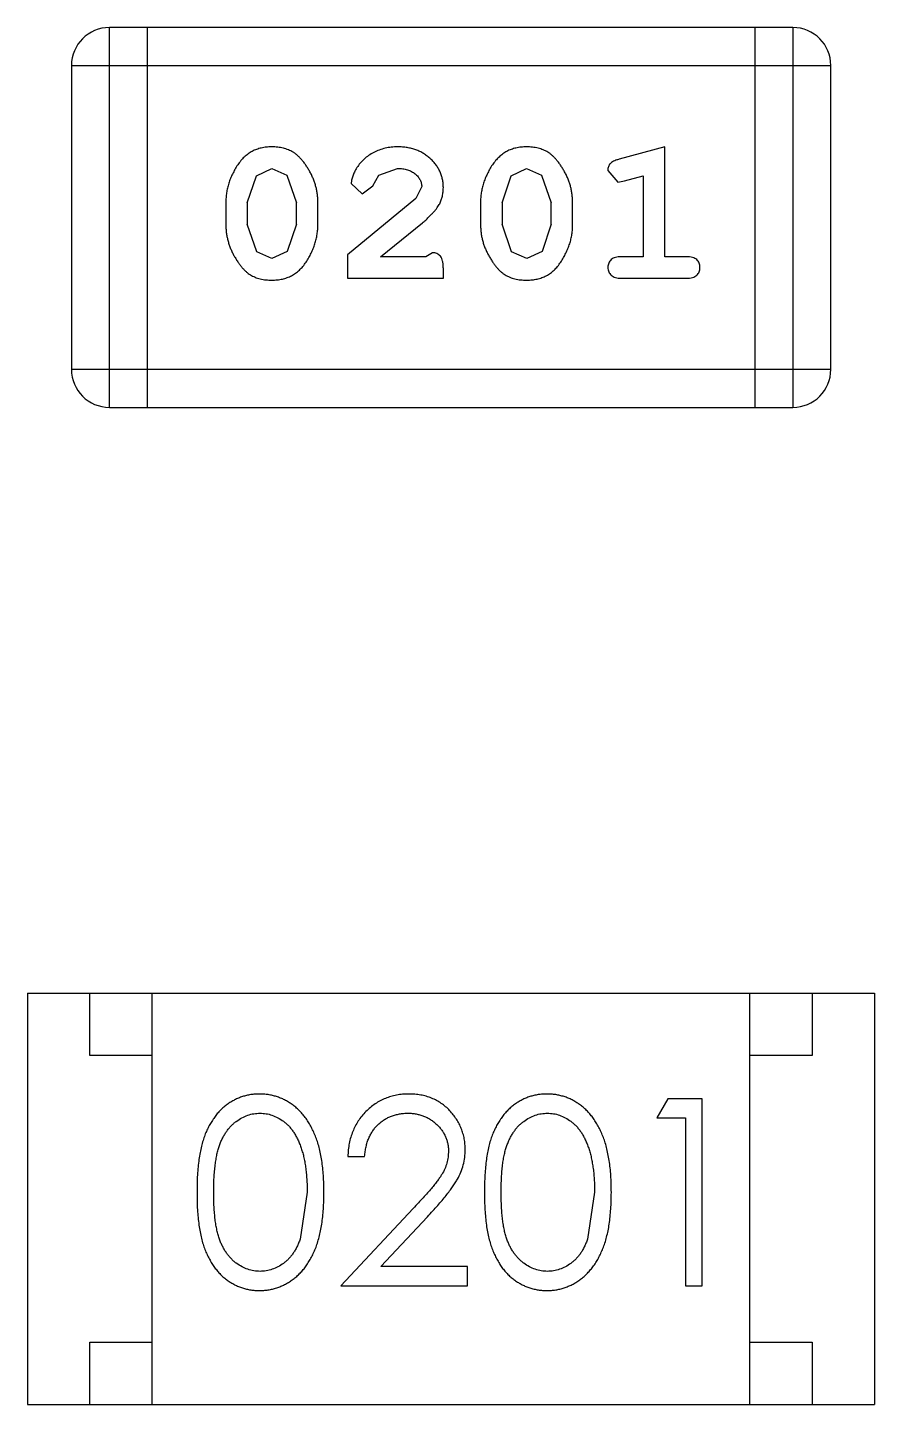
# Model space of a CAD drawing. Header units: millimetres. Extents: x -67 to 102, y -58 to 29.
# Drawn here: x 71.969 to 72.649, y -27.57 to -26.465 of the extents above; entities that cross this region are included whole.
import ezdxf

# ---------------------------------------------------------------- set-up
doc = ezdxf.new("R2010")
doc.units = ezdxf.units.MM
doc.header["$LTSCALE"] = 1.21
doc.header["$MEASUREMENT"] = 0
doc.layers.get('0').update_dxf_attribs({"linetype": 'CONTINUOUS'})

msp = doc.modelspace()

# ---------------------------------------------------------------- linework, layer by layer
at = {"color": 7, "linetype": 'Continuous'}
for p, q in [((72.5838, -26.4651), (72.0351, -26.4651)), ((72.0351, -26.7699), (72.0351, -26.4651)), ((72.0656, -26.7699), (72.0656, -26.4651)), ((72.5533, -26.4651), (72.5533, -26.7699)), ((72.5838, -26.4651), (72.5838, -26.7699)), ((72.0047, -26.4956), (72.6143, -26.4956)), ((72.0047, -26.4956), (72.0047, -26.7394)), ((72.6143, -26.7394), (72.6143, -26.4956)), ((72.4809, -26.5609), (72.4444, -26.5707)), ((72.4809, -26.649), (72.4809, -26.5609)), ((72.1458, -26.6057), (72.1531, -26.584)), ((72.1531, -26.584), (72.1655, -26.5782)), ((72.1655, -26.5782), (72.1776, -26.5835)), ((72.1776, -26.5835), (72.1852, -26.6057)), ((72.2465, -26.5921), (72.2515, -26.5835)), ((72.2515, -26.5835), (72.2664, -26.5782)), ((72.3504, -26.6057), (72.3576, -26.584)), ((72.3576, -26.584), (72.37, -26.5782)), ((72.37, -26.5782), (72.3821, -26.5835)), ((72.3821, -26.5835), (72.3897, -26.6057)), ((72.4353, -26.5799), (72.4432, -26.5892)), ((72.4486, -26.5881), (72.4636, -26.584)), ((72.4636, -26.584), (72.4636, -26.649)), ((72.2292, -26.5902), (72.238, -26.5986)), ((72.238, -26.5986), (72.2465, -26.5921)), ((72.2859, -26.5927), (72.2811, -26.6024)), ((72.4432, -26.5892), (72.4486, -26.5881)), ((72.1285, -26.6055), (72.1285, -26.6232)), ((72.1458, -26.6057), (72.1458, -26.623)), ((72.1852, -26.623), (72.1852, -26.6057)), ((72.2025, -26.6232), (72.2025, -26.6055)), ((72.2811, -26.6024), (72.2261, -26.6474)), ((72.3331, -26.6055), (72.3331, -26.6232)), ((72.3504, -26.6057), (72.3504, -26.623)), ((72.3897, -26.623), (72.3897, -26.6057)), ((72.407, -26.6232), (72.407, -26.6055)), ((72.1535, -26.6452), (72.1458, -26.623)), ((72.1852, -26.623), (72.1779, -26.6447)), ((72.2528, -26.649), (72.2864, -26.6219)), ((72.358, -26.6452), (72.3504, -26.623)), ((72.3897, -26.623), (72.3824, -26.6447)), ((72.1656, -26.6505), (72.1535, -26.6452)), ((72.1779, -26.6447), (72.1656, -26.6505)), ((72.2261, -26.6474), (72.2261, -26.6663)), ((72.289, -26.649), (72.2528, -26.649)), ((72.2945, -26.6458), (72.289, -26.649)), ((72.3701, -26.6505), (72.358, -26.6452)), ((72.3824, -26.6447), (72.3701, -26.6505)), ((72.4636, -26.649), (72.4463, -26.649)), ((72.4982, -26.649), (72.4809, -26.649)), ((72.3032, -26.6663), (72.3032, -26.6584)), ((72.2261, -26.6663), (72.3032, -26.6663)), ((72.4463, -26.6663), (72.4982, -26.6663)), ((72.6143, -26.7394), (72.0047, -26.7394)), ((72.0351, -26.7699), (72.5838, -26.7699)), ((71.9693, -27.2401), (72.6493, -27.2401)), ((71.9693, -27.2401), (71.9693, -27.5701)), ((72.0193, -27.2901), (72.0193, -27.2401)), ((72.0693, -27.5701), (72.0693, -27.2401)), ((72.5493, -27.5701), (72.5493, -27.2401)), ((72.5993, -27.2401), (72.5993, -27.2901)), ((72.6493, -27.2401), (72.6493, -27.5701)), ((72.0693, -27.2901), (72.0193, -27.2901)), ((72.5993, -27.2901), (72.5493, -27.2901)), ((72.4834, -27.3248), (72.4746, -27.3402)), ((72.5111, -27.3248), (72.4834, -27.3248)), ((72.5111, -27.4748), (72.5111, -27.3248)), ((72.4746, -27.3402), (72.4977, -27.3402)), ((72.4977, -27.3402), (72.4977, -27.4748)), ((72.2265, -27.371), (72.24, -27.371)), ((72.1938, -27.3998), (72.1882, -27.4375)), ((72.4246, -27.3998), (72.4189, -27.4375)), ((72.2789, -27.4127), (72.2208, -27.4748)), ((72.2529, -27.4594), (72.2904, -27.4194)), ((72.3227, -27.4594), (72.2529, -27.4594)), ((72.3227, -27.4748), (72.3227, -27.4594)), ((72.2208, -27.4748), (72.3227, -27.4748)), ((72.4977, -27.4748), (72.5111, -27.4748)), ((72.0193, -27.5201), (72.0693, -27.5201)), ((72.0193, -27.5701), (72.0193, -27.5201)), ((72.5493, -27.5201), (72.5993, -27.5201)), ((72.5993, -27.5201), (72.5993, -27.5701)), ((71.9693, -27.5701), (72.6493, -27.5701))]:
    msp.add_line(p, q, dxfattribs=at)
for centre, start, end in [((72.0351, -26.4956), 90, 180), ((72.5838, -26.4956), 0, 90), ((72.0351, -26.7394), 180, 270), ((72.5838, -26.7394), 270, 0)]:
    msp.add_arc(centre, 0.0305, start, end, dxfattribs=at)
for points, knots in [([(72.1653, -26.5609), (72.1639, -26.5609), (72.1611, -26.561), (72.157, -26.5617), (72.1532, -26.5628), (72.1496, -26.5644), (72.1463, -26.5665), (72.1432, -26.569), (72.1405, -26.5719), (72.138, -26.5753), (72.1358, -26.5789), (72.1339, -26.5826), (72.1322, -26.5863), (72.1309, -26.5901), (72.1298, -26.5939), (72.1291, -26.5977), (72.1286, -26.6016), (72.1286, -26.6042), (72.1285, -26.6055)], [0, 0, 0, 0, 0.06692, 0.130834, 0.19258, 0.252759, 0.312631, 0.373411, 0.436359, 0.501894, 0.568244, 0.632472, 0.69556, 0.757163, 0.818592, 0.878885, 0.939235, 1, 1, 1, 1]), ([(72.2025, -26.6055), (72.2025, -26.6044), (72.2024, -26.6023), (72.2021, -26.5991), (72.2016, -26.5959), (72.2009, -26.5928), (72.2, -26.5898), (72.1989, -26.5868), (72.1976, -26.5838), (72.1961, -26.5809), (72.1945, -26.5782), (72.1929, -26.5756), (72.1912, -26.5733), (72.1895, -26.5712), (72.1878, -26.5694), (72.1861, -26.5677), (72.1844, -26.5663), (72.182, -26.5647), (72.1788, -26.5631), (72.1747, -26.5618), (72.1701, -26.561), (72.167, -26.5609), (72.1653, -26.5609)], [0, 0, 0, 0, 0.049855, 0.099516, 0.148482, 0.19758, 0.246804, 0.296268, 0.346517, 0.397047, 0.446826, 0.49336, 0.537801, 0.579207, 0.617974, 0.654833, 0.689171, 0.722088, 0.786392, 0.853518, 0.924186, 1, 1, 1, 1]), ([(72.2665, -26.5609), (72.2648, -26.5609), (72.2614, -26.561), (72.2565, -26.5619), (72.2517, -26.5633), (72.2473, -26.5653), (72.2431, -26.5677), (72.2395, -26.5706), (72.2363, -26.5739), (72.2338, -26.5774), (72.2318, -26.581), (72.2304, -26.5843), (72.2294, -26.5873), (72.2293, -26.5893), (72.2292, -26.5902)], [0, 0, 0, 0, 0.098286, 0.193983, 0.289056, 0.384352, 0.477435, 0.566197, 0.652355, 0.737986, 0.818188, 0.887401, 0.94802, 1, 1, 1, 1]), ([(72.3032, -26.5936), (72.3031, -26.5925), (72.3031, -26.5903), (72.3026, -26.5871), (72.3018, -26.584), (72.3006, -26.581), (72.2992, -26.5781), (72.2974, -26.5754), (72.2953, -26.5728), (72.2929, -26.5704), (72.2902, -26.5682), (72.2874, -26.5662), (72.2843, -26.5645), (72.2811, -26.5632), (72.2777, -26.5622), (72.2741, -26.5614), (72.2704, -26.5609), (72.2678, -26.5609), (72.2665, -26.5609)], [0, 0, 0, 0, 0.060981, 0.120256, 0.178148, 0.236115, 0.293993, 0.352864, 0.413358, 0.476056, 0.539296, 0.602396, 0.665116, 0.728325, 0.792919, 0.859317, 0.928302, 1, 1, 1, 1]), ([(72.3698, -26.5609), (72.3684, -26.5609), (72.3656, -26.561), (72.3615, -26.5617), (72.3577, -26.5628), (72.3541, -26.5644), (72.3508, -26.5665), (72.3478, -26.569), (72.345, -26.5719), (72.3425, -26.5753), (72.3403, -26.5789), (72.3384, -26.5826), (72.3367, -26.5863), (72.3354, -26.5901), (72.3343, -26.5939), (72.3336, -26.5977), (72.3331, -26.6016), (72.3331, -26.6042), (72.3331, -26.6055)], [0, 0, 0, 0, 0.06692, 0.130834, 0.19258, 0.252759, 0.312631, 0.373411, 0.436359, 0.501894, 0.568244, 0.632472, 0.69556, 0.757163, 0.818592, 0.878885, 0.939235, 1, 1, 1, 1]), ([(72.407, -26.6055), (72.407, -26.6044), (72.4069, -26.6023), (72.4066, -26.5991), (72.4061, -26.5959), (72.4054, -26.5928), (72.4045, -26.5898), (72.4034, -26.5868), (72.4021, -26.5838), (72.4006, -26.5809), (72.399, -26.5782), (72.3974, -26.5756), (72.3957, -26.5733), (72.394, -26.5712), (72.3923, -26.5694), (72.3906, -26.5677), (72.3889, -26.5663), (72.3865, -26.5647), (72.3834, -26.5631), (72.3792, -26.5618), (72.3746, -26.561), (72.3715, -26.5609), (72.3698, -26.5609)], [0, 0, 0, 0, 0.049855, 0.099516, 0.148482, 0.19758, 0.246804, 0.296268, 0.346517, 0.397047, 0.446826, 0.49336, 0.537801, 0.579207, 0.617974, 0.654833, 0.689171, 0.722088, 0.786392, 0.853518, 0.924186, 1, 1, 1, 1]), ([(72.4444, -26.5707), (72.4435, -26.571), (72.4419, -26.5715), (72.4399, -26.5723), (72.4382, -26.5732), (72.437, -26.5743), (72.4362, -26.5754), (72.4357, -26.5768), (72.4353, -26.5783), (72.4353, -26.5794), (72.4353, -26.5799)], [0, 0, 0, 0, 0.187321, 0.344927, 0.475328, 0.579604, 0.674244, 0.773631, 0.882025, 1, 1, 1, 1]), ([(72.2664, -26.5782), (72.2678, -26.5782), (72.2705, -26.5783), (72.2743, -26.5791), (72.2777, -26.5805), (72.2805, -26.5824), (72.2829, -26.5847), (72.2846, -26.5872), (72.2856, -26.5899), (72.2858, -26.5918), (72.2859, -26.5927)], [0, 0, 0, 0, 0.156344, 0.299348, 0.4327, 0.561, 0.682299, 0.791883, 0.89611, 1, 1, 1, 1]), ([(72.2864, -26.6219), (72.2873, -26.6211), (72.289, -26.6197), (72.2913, -26.6174), (72.2934, -26.6153), (72.2953, -26.6133), (72.2969, -26.6115), (72.2983, -26.6097), (72.2994, -26.6081), (72.3005, -26.606), (72.3016, -26.6035), (72.3025, -26.6003), (72.3031, -26.597), (72.3031, -26.5948), (72.3032, -26.5936)], [0, 0, 0, 0, 0.103002, 0.197728, 0.285279, 0.365235, 0.437224, 0.502446, 0.560545, 0.611446, 0.707576, 0.80349, 0.900532, 1, 1, 1, 1]), ([(72.1285, -26.6232), (72.1286, -26.6243), (72.1286, -26.6264), (72.1289, -26.6296), (72.1294, -26.6327), (72.1301, -26.6358), (72.131, -26.6389), (72.1321, -26.6419), (72.1333, -26.6448), (72.1348, -26.6477), (72.1364, -26.6504), (72.138, -26.653), (72.1397, -26.6553), (72.1413, -26.6574), (72.143, -26.6593), (72.1447, -26.6609), (72.1464, -26.6624), (72.1488, -26.6639), (72.152, -26.6656), (72.1562, -26.6669), (72.1608, -26.6677), (72.1639, -26.6678), (72.1656, -26.6678)], [0, 0, 0, 0, 0.049886, 0.09882, 0.148132, 0.19689, 0.246038, 0.295176, 0.345305, 0.395692, 0.445312, 0.491875, 0.535813, 0.577009, 0.616081, 0.652689, 0.687585, 0.720206, 0.785062, 0.85223, 0.923759, 1, 1, 1, 1]), ([(72.1656, -26.6678), (72.167, -26.6678), (72.1698, -26.6677), (72.1739, -26.667), (72.1778, -26.6659), (72.1813, -26.6643), (72.1847, -26.6623), (72.1877, -26.6598), (72.1905, -26.6568), (72.193, -26.6534), (72.1952, -26.6498), (72.1971, -26.6462), (72.1988, -26.6424), (72.2001, -26.6387), (72.2012, -26.6349), (72.2019, -26.631), (72.2024, -26.6271), (72.2024, -26.6245), (72.2025, -26.6232)], [0, 0, 0, 0, 0.067217, 0.131051, 0.19272, 0.252824, 0.312745, 0.373449, 0.436041, 0.501494, 0.567761, 0.632087, 0.695096, 0.757109, 0.817993, 0.878657, 0.939311, 1, 1, 1, 1]), ([(72.3331, -26.6232), (72.3331, -26.6243), (72.3331, -26.6264), (72.3334, -26.6296), (72.3339, -26.6327), (72.3346, -26.6358), (72.3355, -26.6389), (72.3366, -26.6419), (72.3379, -26.6448), (72.3393, -26.6477), (72.3409, -26.6504), (72.3425, -26.653), (72.3442, -26.6553), (72.3458, -26.6574), (72.3475, -26.6593), (72.3492, -26.6609), (72.351, -26.6624), (72.3533, -26.6639), (72.3565, -26.6656), (72.3607, -26.6669), (72.3653, -26.6677), (72.3685, -26.6678), (72.3701, -26.6678)], [0, 0, 0, 0, 0.049886, 0.09882, 0.148132, 0.19689, 0.246038, 0.295176, 0.345305, 0.395692, 0.445312, 0.491875, 0.535813, 0.577009, 0.616081, 0.652689, 0.687585, 0.720206, 0.785062, 0.85223, 0.923759, 1, 1, 1, 1]), ([(72.3701, -26.6678), (72.3715, -26.6678), (72.3744, -26.6677), (72.3784, -26.667), (72.3823, -26.6659), (72.3859, -26.6643), (72.3892, -26.6623), (72.3922, -26.6598), (72.395, -26.6568), (72.3975, -26.6534), (72.3997, -26.6498), (72.4016, -26.6462), (72.4033, -26.6424), (72.4047, -26.6387), (72.4057, -26.6349), (72.4065, -26.631), (72.4069, -26.6271), (72.407, -26.6245), (72.407, -26.6232)], [0, 0, 0, 0, 0.067217, 0.131051, 0.19272, 0.252824, 0.312745, 0.373449, 0.436041, 0.501494, 0.567761, 0.632087, 0.695096, 0.757109, 0.817993, 0.878657, 0.939311, 1, 1, 1, 1]), ([(72.3032, -26.6584), (72.3031, -26.6573), (72.3031, -26.6554), (72.3027, -26.6526), (72.302, -26.6504), (72.3009, -26.6487), (72.2996, -26.6474), (72.2981, -26.6465), (72.2964, -26.6459), (72.2951, -26.6458), (72.2945, -26.6458)], [0, 0, 0, 0, 0.1844, 0.34094, 0.473574, 0.586824, 0.690029, 0.789175, 0.890445, 1, 1, 1, 1]), ([(72.4463, -26.649), (72.4454, -26.649), (72.4437, -26.649), (72.4414, -26.6495), (72.4395, -26.6502), (72.4379, -26.6513), (72.4367, -26.6526), (72.4359, -26.6541), (72.4354, -26.6558), (72.4353, -26.657), (72.4353, -26.6576)], [0, 0, 0, 0, 0.169102, 0.317658, 0.446239, 0.563118, 0.671828, 0.776546, 0.884858, 1, 1, 1, 1]), ([(72.5092, -26.6576), (72.5092, -26.657), (72.5091, -26.6558), (72.5086, -26.6541), (72.5078, -26.6526), (72.5066, -26.6513), (72.5051, -26.6502), (72.5031, -26.6495), (72.5008, -26.649), (72.4991, -26.649), (72.4982, -26.649)], [0, 0, 0, 0, 0.11517, 0.223509, 0.328254, 0.438012, 0.553651, 0.682263, 0.830856, 1, 1, 1, 1]), ([(72.4353, -26.6576), (72.4353, -26.6582), (72.4354, -26.6594), (72.4359, -26.6611), (72.4367, -26.6626), (72.4379, -26.6639), (72.4395, -26.665), (72.4414, -26.6657), (72.4437, -26.6662), (72.4454, -26.6662), (72.4463, -26.6663)], [0, 0, 0, 0, 0.115051, 0.223278, 0.329269, 0.437893, 0.554681, 0.682591, 0.83103, 1, 1, 1, 1]), ([(72.4982, -26.6663), (72.4991, -26.6662), (72.5008, -26.6662), (72.5031, -26.6657), (72.5051, -26.665), (72.5066, -26.6639), (72.5078, -26.6626), (72.5086, -26.6611), (72.5092, -26.6594), (72.5092, -26.6582), (72.5092, -26.6576)], [0, 0, 0, 0, 0.169012, 0.317488, 0.445429, 0.560977, 0.67065, 0.776666, 0.88492, 1, 1, 1, 1]), ([(72.1555, -27.321), (72.1543, -27.321), (72.152, -27.321), (72.1485, -27.3214), (72.1452, -27.3221), (72.1419, -27.323), (72.1387, -27.3242), (72.1356, -27.3257), (72.1325, -27.3274), (72.1296, -27.3293), (72.1268, -27.3315), (72.1241, -27.334), (72.1216, -27.3367), (72.1193, -27.3397), (72.1172, -27.3429), (72.1151, -27.3463), (72.1133, -27.35), (72.1116, -27.354), (72.1102, -27.3583), (72.1089, -27.363), (72.1078, -27.3681), (72.1069, -27.3736), (72.1062, -27.3796), (72.1057, -27.386), (72.1054, -27.3928), (72.1054, -27.3975), (72.1054, -27.3999)], [0, 0, 0, 0, 0.033742, 0.066533, 0.099153, 0.13154, 0.164087, 0.196563, 0.229707, 0.263315, 0.297504, 0.331686, 0.366482, 0.4021, 0.438958, 0.476748, 0.515985, 0.556589, 0.599519, 0.645765, 0.695487, 0.748721, 0.805687, 0.866754, 0.931405, 1, 1, 1, 1]), ([(72.2073, -27.3999), (72.2073, -27.3976), (72.2072, -27.3931), (72.2069, -27.3865), (72.2064, -27.3803), (72.2056, -27.3745), (72.2047, -27.369), (72.2035, -27.3639), (72.2021, -27.3591), (72.2005, -27.3547), (72.1987, -27.3506), (72.1968, -27.3468), (72.1947, -27.3432), (72.1924, -27.3399), (72.19, -27.3369), (72.1874, -27.3341), (72.1847, -27.3316), (72.1818, -27.3294), (72.1789, -27.3274), (72.1758, -27.3257), (72.1726, -27.3242), (72.1693, -27.323), (72.166, -27.3221), (72.1626, -27.3214), (72.1591, -27.321), (72.1567, -27.321), (72.1555, -27.321)], [0, 0, 0, 0, 0.065278, 0.127205, 0.186168, 0.241675, 0.294115, 0.343609, 0.390387, 0.434463, 0.476646, 0.517002, 0.555936, 0.593716, 0.630057, 0.665601, 0.700745, 0.734917, 0.768681, 0.802087, 0.834849, 0.867433, 0.900138, 0.932806, 0.966212, 1, 1, 1, 1]), ([(72.2754, -27.321), (72.2738, -27.321), (72.2705, -27.3211), (72.2656, -27.3218), (72.261, -27.3229), (72.2566, -27.3244), (72.2524, -27.3264), (72.2484, -27.3288), (72.2445, -27.3317), (72.241, -27.335), (72.2377, -27.3386), (72.2348, -27.3425), (72.2324, -27.3466), (72.2304, -27.351), (72.2287, -27.3557), (72.2276, -27.3606), (72.2268, -27.3657), (72.2266, -27.3692), (72.2265, -27.371)], [0, 0, 0, 0, 0.06445, 0.126725, 0.187421, 0.247417, 0.306749, 0.366595, 0.427749, 0.490235, 0.553031, 0.614805, 0.676505, 0.738096, 0.801021, 0.864897, 0.931209, 1, 1, 1, 1]), ([(72.3208, -27.3656), (72.3207, -27.3641), (72.3206, -27.3612), (72.3201, -27.3568), (72.319, -27.3527), (72.3177, -27.3487), (72.3159, -27.3448), (72.3137, -27.3411), (72.3112, -27.3376), (72.3083, -27.3342), (72.3051, -27.3311), (72.3015, -27.3284), (72.2978, -27.3261), (72.2938, -27.3242), (72.2895, -27.3227), (72.285, -27.3217), (72.2803, -27.3211), (72.2771, -27.321), (72.2754, -27.321)], [0, 0, 0, 0, 0.06271, 0.123347, 0.183401, 0.242828, 0.302097, 0.36242, 0.423725, 0.487032, 0.550491, 0.612709, 0.674265, 0.73617, 0.799211, 0.863483, 0.930525, 1, 1, 1, 1]), ([(72.3863, -27.321), (72.3851, -27.321), (72.3828, -27.321), (72.3793, -27.3214), (72.3759, -27.3221), (72.3727, -27.323), (72.3694, -27.3242), (72.3663, -27.3257), (72.3633, -27.3274), (72.3603, -27.3293), (72.3575, -27.3315), (72.3549, -27.334), (72.3524, -27.3367), (72.3501, -27.3397), (72.3479, -27.3429), (72.3459, -27.3463), (72.3441, -27.35), (72.3424, -27.354), (72.3409, -27.3583), (72.3396, -27.363), (72.3385, -27.3681), (72.3377, -27.3736), (72.337, -27.3796), (72.3365, -27.386), (72.3362, -27.3928), (72.3362, -27.3975), (72.3361, -27.3999)], [0, 0, 0, 0, 0.033742, 0.066533, 0.099153, 0.13154, 0.164087, 0.196563, 0.229707, 0.263315, 0.297504, 0.331686, 0.366482, 0.4021, 0.438958, 0.476748, 0.515985, 0.556589, 0.599519, 0.645765, 0.695487, 0.748721, 0.805687, 0.866754, 0.931405, 1, 1, 1, 1]), ([(72.4381, -27.3999), (72.438, -27.3976), (72.438, -27.3931), (72.4377, -27.3865), (72.4372, -27.3803), (72.4364, -27.3745), (72.4354, -27.369), (72.4343, -27.3639), (72.4329, -27.3591), (72.4313, -27.3547), (72.4295, -27.3506), (72.4276, -27.3468), (72.4254, -27.3432), (72.4232, -27.3399), (72.4208, -27.3369), (72.4182, -27.3341), (72.4155, -27.3316), (72.4126, -27.3294), (72.4096, -27.3274), (72.4066, -27.3257), (72.4034, -27.3242), (72.4001, -27.323), (72.3968, -27.3221), (72.3934, -27.3214), (72.3899, -27.321), (72.3875, -27.321), (72.3863, -27.321)], [0, 0, 0, 0, 0.065278, 0.127205, 0.186168, 0.241675, 0.294115, 0.343609, 0.390387, 0.434463, 0.476646, 0.517002, 0.555936, 0.593716, 0.630057, 0.665601, 0.700745, 0.734917, 0.768681, 0.802087, 0.834849, 0.867433, 0.900138, 0.932806, 0.966212, 1, 1, 1, 1]), ([(72.1188, -27.3998), (72.1188, -27.3978), (72.1188, -27.3939), (72.1191, -27.3882), (72.1194, -27.3829), (72.12, -27.378), (72.1206, -27.3735), (72.1214, -27.3694), (72.1223, -27.3656), (72.1234, -27.3622), (72.1246, -27.3591), (72.126, -27.3562), (72.1275, -27.3535), (72.1291, -27.351), (72.1309, -27.3487), (72.1328, -27.3465), (72.1348, -27.3446), (72.1376, -27.3423), (72.1414, -27.34), (72.1461, -27.3378), (72.151, -27.3366), (72.1543, -27.3364), (72.156, -27.3363)], [0, 0, 0, 0, 0.073302, 0.142286, 0.206253, 0.266017, 0.321612, 0.372532, 0.419497, 0.462398, 0.502825, 0.541489, 0.579034, 0.615143, 0.650298, 0.684912, 0.718701, 0.752189, 0.817245, 0.879117, 0.939613, 1, 1, 1, 1]), ([(72.156, -27.3363), (72.1576, -27.3364), (72.1609, -27.3366), (72.1657, -27.3378), (72.1704, -27.34), (72.1742, -27.3423), (72.177, -27.3446), (72.1791, -27.3466), (72.181, -27.3488), (72.1828, -27.3513), (72.1845, -27.354), (72.1861, -27.357), (72.1875, -27.3602), (72.1888, -27.3636), (72.19, -27.3673), (72.1911, -27.3712), (72.1919, -27.3753), (72.1926, -27.3797), (72.1931, -27.3844), (72.1936, -27.3893), (72.1938, -27.3945), (72.1938, -27.398), (72.1938, -27.3998)], [0, 0, 0, 0, 0.059689, 0.119507, 0.181075, 0.246162, 0.279894, 0.314468, 0.350403, 0.387474, 0.426147, 0.466624, 0.508745, 0.553328, 0.600058, 0.649177, 0.700552, 0.754894, 0.811825, 0.871514, 0.934319, 1, 1, 1, 1]), ([(72.24, -27.371), (72.2401, -27.3696), (72.2404, -27.367), (72.2411, -27.3633), (72.242, -27.3597), (72.2433, -27.3564), (72.2448, -27.3533), (72.2465, -27.3504), (72.2485, -27.3478), (72.2508, -27.3454), (72.2533, -27.3433), (72.2559, -27.3414), (72.2586, -27.3398), (72.2616, -27.3386), (72.2647, -27.3376), (72.2679, -27.3369), (72.2713, -27.3364), (72.2736, -27.3364), (72.2748, -27.3363)], [0, 0, 0, 0, 0.073648, 0.143686, 0.210962, 0.275557, 0.338064, 0.399311, 0.4594, 0.51934, 0.579024, 0.637809, 0.695959, 0.754122, 0.813113, 0.873453, 0.935561, 1, 1, 1, 1]), ([(72.2748, -27.3363), (72.2759, -27.3364), (72.2781, -27.3364), (72.2813, -27.3369), (72.2844, -27.3376), (72.2874, -27.3386), (72.2902, -27.3398), (72.2929, -27.3414), (72.2955, -27.3432), (72.2979, -27.3453), (72.3001, -27.3476), (72.302, -27.35), (72.3036, -27.3525), (72.305, -27.3552), (72.306, -27.3579), (72.3067, -27.3608), (72.3072, -27.3637), (72.3073, -27.3657), (72.3073, -27.3668)], [0, 0, 0, 0, 0.068027, 0.133505, 0.19695, 0.26027, 0.322741, 0.384982, 0.448465, 0.513424, 0.578224, 0.640011, 0.700094, 0.760067, 0.819012, 0.877878, 0.938035, 1, 1, 1, 1]), ([(72.3496, -27.3998), (72.3496, -27.3978), (72.3496, -27.3939), (72.3499, -27.3882), (72.3502, -27.3829), (72.3507, -27.378), (72.3513, -27.3735), (72.3522, -27.3694), (72.3531, -27.3656), (72.3542, -27.3622), (72.3554, -27.3591), (72.3568, -27.3562), (72.3583, -27.3535), (72.3599, -27.351), (72.3616, -27.3487), (72.3635, -27.3465), (72.3655, -27.3446), (72.3684, -27.3423), (72.3722, -27.34), (72.3769, -27.3378), (72.3818, -27.3366), (72.3851, -27.3364), (72.3867, -27.3363)], [0, 0, 0, 0, 0.073302, 0.142286, 0.206253, 0.266017, 0.321612, 0.372532, 0.419497, 0.462398, 0.502825, 0.541489, 0.579034, 0.615143, 0.650298, 0.684912, 0.718701, 0.752189, 0.817245, 0.879117, 0.939613, 1, 1, 1, 1]), ([(72.3867, -27.3363), (72.3884, -27.3364), (72.3917, -27.3366), (72.3965, -27.3378), (72.4012, -27.34), (72.4049, -27.3423), (72.4078, -27.3446), (72.4098, -27.3466), (72.4118, -27.3488), (72.4136, -27.3513), (72.4153, -27.354), (72.4168, -27.357), (72.4183, -27.3602), (72.4196, -27.3636), (72.4208, -27.3673), (72.4218, -27.3712), (72.4226, -27.3753), (72.4234, -27.3797), (72.4239, -27.3844), (72.4244, -27.3893), (72.4245, -27.3945), (72.4246, -27.398), (72.4246, -27.3998)], [0, 0, 0, 0, 0.059689, 0.119507, 0.181075, 0.246162, 0.279894, 0.314468, 0.350403, 0.387474, 0.426147, 0.466624, 0.508745, 0.553328, 0.600058, 0.649177, 0.700552, 0.754894, 0.811825, 0.871514, 0.934319, 1, 1, 1, 1]), ([(72.3073, -27.3668), (72.3072, -27.3684), (72.3071, -27.3716), (72.3061, -27.3764), (72.3044, -27.3811), (72.3024, -27.3849), (72.3003, -27.388), (72.2985, -27.3907), (72.2961, -27.3936), (72.2935, -27.3969), (72.2904, -27.4004), (72.2869, -27.4043), (72.2831, -27.4084), (72.2803, -27.4113), (72.2789, -27.4127)], [0, 0, 0, 0, 0.088014, 0.174976, 0.2638, 0.355443, 0.406413, 0.465519, 0.533076, 0.609353, 0.693899, 0.787171, 0.889197, 1, 1, 1, 1]), ([(72.2904, -27.4194), (72.2918, -27.4178), (72.2946, -27.4149), (72.2986, -27.4105), (72.3021, -27.4064), (72.3053, -27.4025), (72.3082, -27.3989), (72.3106, -27.3955), (72.3127, -27.3923), (72.3151, -27.3885), (72.3174, -27.3838), (72.3193, -27.3779), (72.3205, -27.3718), (72.3207, -27.3676), (72.3208, -27.3656)], [0, 0, 0, 0, 0.09953, 0.192079, 0.277712, 0.357454, 0.429648, 0.495771, 0.555538, 0.608657, 0.707578, 0.804328, 0.901298, 1, 1, 1, 1]), ([(72.1054, -27.3999), (72.1054, -27.4023), (72.1054, -27.4069), (72.1057, -27.4137), (72.1062, -27.42), (72.1069, -27.426), (72.1078, -27.4315), (72.1089, -27.4366), (72.1102, -27.4414), (72.1117, -27.4457), (72.1134, -27.4497), (72.1153, -27.4534), (72.1173, -27.4569), (72.1195, -27.4601), (72.1218, -27.4631), (72.1242, -27.4658), (72.1269, -27.4682), (72.1297, -27.4704), (72.1326, -27.4723), (72.1356, -27.474), (72.1387, -27.4755), (72.1419, -27.4766), (72.1452, -27.4775), (72.1485, -27.4782), (72.152, -27.4786), (72.1543, -27.4786), (72.1555, -27.4787)], [0, 0, 0, 0, 0.068113, 0.132564, 0.193427, 0.250218, 0.303569, 0.353576, 0.400235, 0.443586, 0.484619, 0.524292, 0.56238, 0.599049, 0.63494, 0.669782, 0.704009, 0.737842, 0.771098, 0.803896, 0.836415, 0.868639, 0.900715, 0.933378, 0.966213, 1, 1, 1, 1]), ([(72.156, -27.4633), (72.1543, -27.4632), (72.151, -27.463), (72.1461, -27.4617), (72.1414, -27.4597), (72.1376, -27.4573), (72.1348, -27.455), (72.1327, -27.453), (72.1308, -27.4509), (72.1291, -27.4486), (72.1274, -27.4461), (72.126, -27.4434), (72.1246, -27.4405), (72.1234, -27.4374), (72.1223, -27.4339), (72.1214, -27.4302), (72.1206, -27.426), (72.1199, -27.4215), (72.1195, -27.4166), (72.1191, -27.4114), (72.1188, -27.4057), (72.1188, -27.4018), (72.1188, -27.3998)], [0, 0, 0, 0, 0.060034, 0.120278, 0.182348, 0.247919, 0.281641, 0.315701, 0.350322, 0.385703, 0.421819, 0.459196, 0.497866, 0.538301, 0.58121, 0.628183, 0.679403, 0.734699, 0.794074, 0.858416, 0.927049, 1, 1, 1, 1]), ([(72.1555, -27.4787), (72.1567, -27.4786), (72.1591, -27.4786), (72.1626, -27.4782), (72.166, -27.4775), (72.1694, -27.4766), (72.1726, -27.4753), (72.1758, -27.4739), (72.1789, -27.4722), (72.1819, -27.4702), (72.1848, -27.4679), (72.1876, -27.4654), (72.1902, -27.4626), (72.1926, -27.4596), (72.1948, -27.4563), (72.1969, -27.4527), (72.1988, -27.4489), (72.2006, -27.4448), (72.2022, -27.4405), (72.2035, -27.4357), (72.2047, -27.4306), (72.2057, -27.4252), (72.2064, -27.4193), (72.2069, -27.4132), (72.2072, -27.4066), (72.2073, -27.4022), (72.2073, -27.3999)], [0, 0, 0, 0, 0.033824, 0.067298, 0.10028, 0.133019, 0.165736, 0.198792, 0.232372, 0.266409, 0.301016, 0.336196, 0.371972, 0.408574, 0.446394, 0.485225, 0.525372, 0.567224, 0.611081, 0.65775, 0.70702, 0.759235, 0.814484, 0.873227, 0.934937, 1, 1, 1, 1]), ([(72.3361, -27.3999), (72.3362, -27.4023), (72.3362, -27.4069), (72.3365, -27.4137), (72.337, -27.42), (72.3377, -27.426), (72.3386, -27.4315), (72.3397, -27.4366), (72.341, -27.4414), (72.3425, -27.4457), (72.3442, -27.4497), (72.3461, -27.4534), (72.3481, -27.4569), (72.3502, -27.4601), (72.3525, -27.4631), (72.355, -27.4658), (72.3577, -27.4682), (72.3605, -27.4704), (72.3634, -27.4723), (72.3664, -27.474), (72.3695, -27.4755), (72.3727, -27.4766), (72.376, -27.4775), (72.3793, -27.4782), (72.3828, -27.4786), (72.3851, -27.4786), (72.3863, -27.4787)], [0, 0, 0, 0, 0.068113, 0.132564, 0.193427, 0.250218, 0.303569, 0.353576, 0.400235, 0.443586, 0.484619, 0.524292, 0.56238, 0.599049, 0.63494, 0.669782, 0.704009, 0.737842, 0.771098, 0.803896, 0.836415, 0.868639, 0.900715, 0.933378, 0.966213, 1, 1, 1, 1]), ([(72.3867, -27.4633), (72.3851, -27.4632), (72.3818, -27.463), (72.3769, -27.4617), (72.3722, -27.4597), (72.3684, -27.4573), (72.3656, -27.455), (72.3635, -27.453), (72.3616, -27.4509), (72.3598, -27.4486), (72.3582, -27.4461), (72.3567, -27.4434), (72.3554, -27.4405), (72.3541, -27.4374), (72.353, -27.4339), (72.3521, -27.4302), (72.3514, -27.426), (72.3507, -27.4215), (72.3502, -27.4166), (72.3499, -27.4114), (72.3496, -27.4057), (72.3496, -27.4018), (72.3496, -27.3998)], [0, 0, 0, 0, 0.060034, 0.120278, 0.182348, 0.247919, 0.281641, 0.315701, 0.350322, 0.385703, 0.421819, 0.459196, 0.497866, 0.538301, 0.58121, 0.628183, 0.679403, 0.734699, 0.794074, 0.858416, 0.927049, 1, 1, 1, 1]), ([(72.3863, -27.4787), (72.3875, -27.4786), (72.3899, -27.4786), (72.3934, -27.4782), (72.3968, -27.4775), (72.4002, -27.4766), (72.4034, -27.4753), (72.4066, -27.4739), (72.4097, -27.4722), (72.4127, -27.4702), (72.4156, -27.4679), (72.4183, -27.4654), (72.4209, -27.4626), (72.4233, -27.4596), (72.4256, -27.4563), (72.4277, -27.4527), (72.4296, -27.4489), (72.4314, -27.4448), (72.433, -27.4405), (72.4343, -27.4357), (72.4355, -27.4306), (72.4364, -27.4252), (72.4371, -27.4193), (72.4377, -27.4132), (72.438, -27.4066), (72.438, -27.4022), (72.4381, -27.3999)], [0, 0, 0, 0, 0.033824, 0.067298, 0.10028, 0.133019, 0.165736, 0.198792, 0.232372, 0.266409, 0.301016, 0.336196, 0.371972, 0.408574, 0.446394, 0.485225, 0.525372, 0.567224, 0.611081, 0.65775, 0.70702, 0.759235, 0.814484, 0.873227, 0.934937, 1, 1, 1, 1]), ([(72.1882, -27.4375), (72.1878, -27.4386), (72.187, -27.4406), (72.1857, -27.4435), (72.1842, -27.4463), (72.1826, -27.4488), (72.1809, -27.4511), (72.179, -27.4532), (72.177, -27.4552), (72.1742, -27.4574), (72.1705, -27.4598), (72.1658, -27.4617), (72.161, -27.4631), (72.1576, -27.4632), (72.156, -27.4633)], [0, 0, 0, 0, 0.075949, 0.148549, 0.218996, 0.286119, 0.351826, 0.416074, 0.478265, 0.540325, 0.660405, 0.774606, 0.887187, 1, 1, 1, 1]), ([(72.4189, -27.4375), (72.4185, -27.4386), (72.4178, -27.4406), (72.4164, -27.4435), (72.415, -27.4463), (72.4134, -27.4488), (72.4116, -27.4511), (72.4098, -27.4532), (72.4078, -27.4552), (72.405, -27.4574), (72.4013, -27.4598), (72.3966, -27.4617), (72.3917, -27.4631), (72.3884, -27.4632), (72.3867, -27.4633)], [0, 0, 0, 0, 0.075949, 0.148549, 0.218996, 0.286119, 0.351826, 0.416074, 0.478265, 0.540325, 0.660405, 0.774606, 0.887187, 1, 1, 1, 1])]:
    msp.add_open_spline(points, degree=3, knots=knots, dxfattribs=at)

doc.saveas('drawing.dxf')
